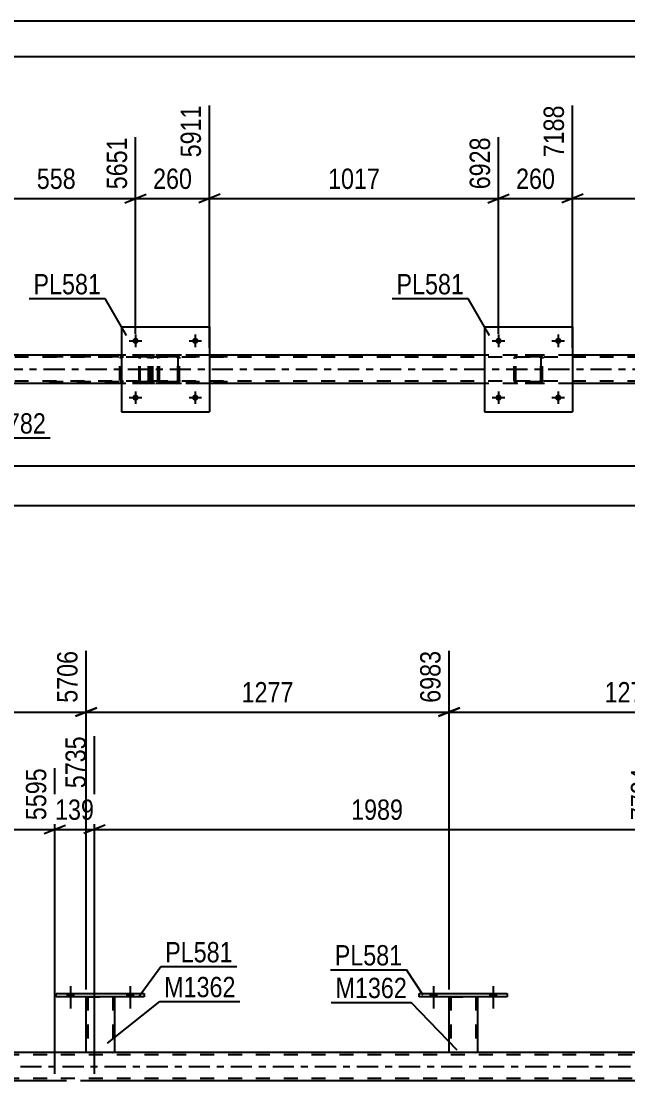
# Model space of a CAD drawing. Header units: millimetres. Extents: x 0 to 841, y 0 to 594.
# Drawn here: x 290.1 to 375.5, y 444.8 to 594 of the extents above; entities that cross this region are included whole.
import ezdxf

# ---------------------------------------------------------------- set-up
doc = ezdxf.new("R2010")
doc.units = ezdxf.units.MM
doc.linetypes.add('DXK_LINE_DOT2', pattern=[3.9198, 1.9599, -1.9599])
doc.linetypes.add('DXK_LINE_DOT3', pattern=[5.9187, 2.979, -0.9799, 0.9799, -0.9799])
doc.styles.add('Arial Narrow', font='ARIALN.TTF', dxfattribs={"height": 0.2})

# ---------------------------------------------------------------- blocks, each defined once
blk = doc.blocks.new('Unknown-283133210-1135')
at = {"color": 5, "linetype": 'Continuous'}
for p, q in [((841, 594), (0, 594)), ((836, 589), (5, 589))]:
    blk.add_line(p, q, dxfattribs=at)
blk = doc.blocks.new('Part-283133210-3733 - 3722')
at = {"color": 7, "linetype": 'DXK_LINE_DOT2'}
for p, q in [((741.94, 546.67), (80.19, 546.67)), ((316.61, 546.99), (304.21, 546.99)), ((367.69, 546.99), (355.29, 546.99)), ((741.94, 543.31), (80.19, 543.31)), ((316.61, 542.99), (304.21, 542.99)), ((367.69, 542.99), (355.29, 542.99))]:
    blk.add_line(p, q, dxfattribs=at)
at = {"color": 2, "linetype": 'Continuous'}
for p, q in [((304.21, 546.99), (283.9, 546.99)), ((355.29, 546.99), (316.61, 546.99)), ((406.37, 546.99), (367.69, 546.99)), ((304.21, 542.99), (283.9, 542.99)), ((355.29, 542.99), (316.61, 542.99)), ((406.37, 542.99), (367.69, 542.99))]:
    blk.add_line(p, q, dxfattribs=at)
at = {"color": 7, "linetype": 'DXK_LINE_DOT3'}
blk.add_line((80.19, 544.99), (741.94, 544.99), dxfattribs=at)
blk = doc.blocks.new('Part-283133210-3830 - 3722')
at = {"color": 2, "linetype": 'Continuous'}
for p, q in [((355.29, 550.98), (355.29, 538.98)), ((355.29, 550.98), (367.69, 550.98)), ((367.69, 550.98), (367.69, 538.98)), ((355.29, 538.98), (367.69, 538.98))]:
    blk.add_line(p, q, dxfattribs=at)
blk = doc.blocks.new('Part-283133210-3776 - 3722')
at = {"color": 2, "linetype": 'Continuous'}
for p, q in [((304.21, 550.98), (304.21, 538.98)), ((304.21, 550.98), (316.61, 550.98)), ((316.61, 550.98), (316.61, 538.98)), ((304.21, 538.98), (316.61, 538.98))]:
    blk.add_line(p, q, dxfattribs=at)
blk = doc.blocks.new('Part-283133210-3777 - 3722')
at = {"color": 7, "linetype": 'DXK_LINE_DOT2'}
for p, q in [((308.41, 546.5), (308.45, 546.69)), ((308.45, 546.69), (308.41, 546.5)), ((308.41, 543.46), (308.41, 546.5)), ((308.41, 543.46), (308.41, 546.5)), ((308.65, 546.5), (308.67, 546.6)), ((308.65, 543.46), (308.65, 546.5)), ((308.65, 543.46), (308.65, 546.5)), ((308.67, 546.6), (308.72, 546.67)), ((308.71, 546.95), (308.89, 546.98)), ((308.89, 546.98), (308.71, 546.95)), ((308.72, 546.67), (308.8, 546.73)), ((308.8, 546.73), (308.89, 546.74)), ((311.93, 546.98), (308.89, 546.98)), ((311.93, 546.74), (308.89, 546.74)), ((311.93, 546.98), (312.12, 546.95)), ((312.12, 546.95), (311.93, 546.98)), ((311.93, 546.74), (312.02, 546.73)), ((312.02, 546.73), (312.1, 546.67)), ((312.1, 546.67), (312.15, 546.6)), ((312.15, 546.6), (312.17, 546.5)), ((312.17, 543.46), (312.17, 546.5)), ((312.17, 546.5), (312.17, 543.46)), ((312.38, 546.69), (312.41, 546.5)), ((312.41, 546.5), (312.38, 546.69)), ((312.41, 543.46), (312.41, 546.5)), ((312.41, 543.46), (312.41, 546.5)), ((308.45, 543.28), (308.41, 543.46)), ((308.41, 543.46), (308.45, 543.28)), ((308.67, 543.37), (308.65, 543.46)), ((308.72, 543.3), (308.67, 543.37)), ((308.8, 543.24), (308.72, 543.3)), ((308.89, 543.22), (308.8, 543.24)), ((311.93, 543.22), (308.89, 543.22)), ((312.02, 543.24), (311.93, 543.22)), ((312.1, 543.3), (312.02, 543.24)), ((312.15, 543.37), (312.1, 543.3)), ((312.17, 543.46), (312.15, 543.37)), ((312.41, 543.46), (312.38, 543.28)), ((312.38, 543.28), (312.41, 543.46)), ((308.89, 542.98), (308.71, 543.02)), ((308.71, 543.02), (308.89, 542.98)), ((311.93, 542.98), (308.89, 542.98)), ((312.12, 543.02), (311.93, 542.98)), ((311.93, 542.98), (312.12, 543.02))]:
    blk.add_line(p, q, dxfattribs=at)
at = {"color": 7, "linetype": 'DXK_LINE_DOT3'}
blk.add_line((310.41, 544.98), (310.41, 544.98), dxfattribs=at)
at = {"color": 7, "linetype": 'DXK_LINE_DOT2'}
for centre, start, end in [((308.89, 546.5), 112.5, 157.5), ((308.89, 546.5), 112.5, 157.5), ((311.93, 546.5), 22.5, 67.5), ((311.93, 546.5), 22.5, 67.5), ((308.89, 543.46), 202.5, 247.5), ((308.89, 543.46), 202.5, 247.5), ((311.93, 543.46), 292.5, 337.5), ((311.93, 543.46), 292.5, 337.5)]:
    blk.add_arc(centre, 0.48, start, end, dxfattribs=at)
blk = doc.blocks.new('Part-283133210-3831 - 3722')
at = {"color": 7, "linetype": 'DXK_LINE_DOT2'}
for p, q in [((359.49, 546.5), (359.53, 546.69)), ((359.53, 546.69), (359.49, 546.5)), ((359.49, 543.46), (359.49, 546.5)), ((359.49, 543.46), (359.49, 546.5)), ((359.73, 546.5), (359.75, 546.6)), ((359.73, 543.46), (359.73, 546.5)), ((359.73, 543.46), (359.73, 546.5)), ((359.75, 546.6), (359.8, 546.67)), ((359.79, 546.95), (359.97, 546.98)), ((359.97, 546.98), (359.79, 546.95)), ((359.8, 546.67), (359.88, 546.73)), ((359.88, 546.73), (359.97, 546.74)), ((363.01, 546.98), (359.97, 546.98)), ((363.01, 546.74), (359.97, 546.74)), ((363.01, 546.98), (363.2, 546.95)), ((363.2, 546.95), (363.01, 546.98)), ((363.01, 546.74), (363.11, 546.73)), ((363.11, 546.73), (363.18, 546.67)), ((363.18, 546.67), (363.23, 546.6)), ((363.23, 546.6), (363.25, 546.5)), ((363.25, 543.46), (363.25, 546.5)), ((363.25, 546.5), (363.25, 543.46)), ((363.46, 546.69), (363.49, 546.5)), ((363.49, 546.5), (363.46, 546.69)), ((363.49, 543.46), (363.49, 546.5)), ((363.49, 543.46), (363.49, 546.5)), ((359.53, 543.28), (359.49, 543.46)), ((359.49, 543.46), (359.53, 543.28)), ((359.75, 543.37), (359.73, 543.46)), ((359.8, 543.3), (359.75, 543.37)), ((359.88, 543.24), (359.8, 543.3)), ((359.97, 543.22), (359.88, 543.24)), ((363.01, 543.22), (359.97, 543.22)), ((363.11, 543.24), (363.01, 543.22)), ((363.18, 543.3), (363.11, 543.24)), ((363.23, 543.37), (363.18, 543.3)), ((363.25, 543.46), (363.23, 543.37)), ((363.49, 543.46), (363.46, 543.28)), ((363.46, 543.28), (363.49, 543.46)), ((359.97, 542.98), (359.79, 543.02)), ((359.79, 543.02), (359.97, 542.98)), ((363.01, 542.98), (359.97, 542.98)), ((363.2, 543.02), (363.01, 542.98)), ((363.01, 542.98), (363.2, 543.02))]:
    blk.add_line(p, q, dxfattribs=at)
at = {"color": 7, "linetype": 'DXK_LINE_DOT3'}
blk.add_line((361.49, 544.98), (361.49, 544.98), dxfattribs=at)
at = {"color": 7, "linetype": 'DXK_LINE_DOT2'}
for centre, start, end in [((359.97, 546.5), 112.5, 157.5), ((359.97, 546.5), 112.5, 157.5), ((363.01, 546.5), 22.5, 67.5), ((363.01, 546.5), 22.5, 67.5), ((359.97, 543.46), 202.5, 247.5), ((359.97, 543.46), 202.5, 247.5), ((363.01, 543.46), 292.5, 337.5), ((363.01, 543.46), 292.5, 337.5)]:
    blk.add_arc(centre, 0.48, start, end, dxfattribs=at)
blk = doc.blocks.new('Part-283133210-3894 - 3722')
at = {"color": 7, "linetype": 'DXK_LINE_DOT2'}
for p, q in [((306.74, 546.69), (306.72, 546.51)), ((306.72, 543.47), (306.72, 546.51)), ((306.8, 546.85), (306.74, 546.69)), ((306.89, 546.95), (306.8, 546.85)), ((306.85, 546.51), (306.86, 546.6)), ((306.85, 543.47), (306.85, 546.51)), ((306.86, 546.6), (306.89, 546.68)), ((306.99, 546.99), (306.89, 546.95)), ((306.89, 546.68), (306.94, 546.73)), ((306.94, 546.73), (306.99, 546.75)), ((319.15, 546.99), (306.99, 546.99)), ((319.15, 546.75), (306.99, 546.75)), ((308.27, 546.75), (308.27, 546.99)), ((309.27, 546.95), (309.08, 546.99)), ((309.08, 546.75), (309.18, 546.73)), ((309.18, 546.73), (309.26, 546.68)), ((309.26, 546.68), (309.31, 546.6)), ((309.31, 546.6), (309.33, 546.51)), ((309.33, 543.47), (309.33, 546.51)), ((309.58, 546.51), (309.55, 546.69)), ((309.58, 543.47), (309.58, 546.51)), ((306.72, 543.47), (306.74, 543.28)), ((306.74, 543.28), (306.8, 543.13)), ((306.86, 543.37), (306.85, 543.47)), ((306.89, 543.3), (306.86, 543.37)), ((306.94, 543.24), (306.89, 543.3)), ((306.99, 543.23), (306.94, 543.24)), ((319.15, 543.23), (306.99, 543.23)), ((308.27, 542.99), (308.27, 543.23)), ((309.18, 543.24), (309.08, 543.23)), ((309.26, 543.3), (309.18, 543.24)), ((309.31, 543.37), (309.26, 543.3)), ((309.33, 543.47), (309.31, 543.37)), ((309.55, 543.28), (309.58, 543.47)), ((306.8, 543.13), (306.89, 543.02)), ((306.89, 543.02), (306.99, 542.99)), ((319.15, 542.99), (306.99, 542.99)), ((309.08, 542.99), (309.27, 543.02))]:
    blk.add_line(p, q, dxfattribs=at)
for centre, start, end in [((309.1, 546.49), 23.8494, 68.8059), ((309.1, 543.48), 291.1941, 336.1506)]:
    blk.add_arc(centre, 0.492, start, end, dxfattribs=at)
blk = doc.blocks.new('Part-283133210-3901 - 3722')
at = {"color": 7, "linetype": 'DXK_LINE_DOT2'}
for p, q in [((307.76, 546.99), (292.77, 546.99)), ((307.76, 546.75), (292.77, 546.75)), ((304.03, 546.59), (304.01, 546.51)), ((304.01, 543.47), (304.01, 546.51)), ((304.05, 546.69), (304.03, 546.59)), ((304.26, 546.51), (304.28, 546.6)), ((304.26, 543.47), (304.26, 546.51)), ((304.28, 546.6), (304.34, 546.68)), ((304.52, 546.99), (304.32, 546.95)), ((304.34, 546.68), (304.42, 546.73)), ((304.42, 546.73), (304.52, 546.75)), ((307.95, 546.95), (307.76, 546.99)), ((307.76, 546.75), (307.85, 546.73)), ((307.85, 546.73), (307.94, 546.68)), ((307.94, 546.68), (307.99, 546.6)), ((307.99, 546.6), (308.01, 546.51)), ((308.01, 543.47), (308.01, 546.51)), ((308.27, 546.51), (308.23, 546.69)), ((308.27, 543.47), (308.27, 546.51)), ((307.76, 543.23), (292.77, 543.23)), ((304.01, 543.47), (304.03, 543.38)), ((304.03, 543.38), (304.05, 543.28)), ((304.28, 543.37), (304.26, 543.47)), ((304.34, 543.3), (304.28, 543.37)), ((304.42, 543.24), (304.34, 543.3)), ((304.52, 543.23), (304.42, 543.24)), ((307.85, 543.24), (307.76, 543.23)), ((307.94, 543.3), (307.85, 543.24)), ((307.99, 543.37), (307.94, 543.3)), ((308.01, 543.47), (307.99, 543.37)), ((308.23, 543.28), (308.27, 543.47)), ((307.76, 542.99), (292.77, 542.99)), ((304.32, 543.02), (304.52, 542.99)), ((307.76, 542.99), (307.95, 543.02))]:
    blk.add_line(p, q, dxfattribs=at)
for centre, start, end in [((304.5, 546.49), 110.7583, 155.68), ((307.77, 546.49), 24.32, 69.2417), ((304.5, 543.49), 204.32, 249.2417), ((307.77, 543.49), 290.7583, 335.68)]:
    blk.add_arc(centre, 0.496, start, end, dxfattribs=at)
blk = doc.blocks.new('Bolt-283133210-3971 - 3722')
at = {"linetype": 'Continuous'}
for points in [[(357.73, 540.99, -1), (356.85, 540.99, -1)], [(366.13, 540.99, -1), (365.25, 540.99, -1)]]:
    blk.add_hatch(color=1, dxfattribs=at).paths.add_polyline_path(points)
at = {"color": 1, "linetype": 'Continuous'}
for p, q in [((357.29, 541.87), (357.29, 540.11)), ((365.69, 541.87), (365.69, 540.11)), ((356.41, 540.99), (358.17, 540.99)), ((364.81, 540.99), (366.57, 540.99))]:
    blk.add_line(p, q, dxfattribs=at)
blk = doc.blocks.new('Bolt-283133210-3972 - 3722')
at = {"linetype": 'Continuous'}
for points in [[(357.73, 548.99, -1), (356.85, 548.99, -1)], [(366.13, 548.99, -1), (365.25, 548.99, -1)]]:
    blk.add_hatch(color=1, dxfattribs=at).paths.add_polyline_path(points)
at = {"color": 1, "linetype": 'Continuous'}
for p, q in [((357.29, 549.87), (357.29, 548.11)), ((365.69, 549.87), (365.69, 548.11)), ((356.41, 548.99), (358.17, 548.99)), ((364.81, 548.99), (366.57, 548.99))]:
    blk.add_line(p, q, dxfattribs=at)
blk = doc.blocks.new('Bolt-283133210-3989 - 3722')
at = {"linetype": 'Continuous'}
for points in [[(306.65, 540.99, -1), (305.77, 540.99, -1)], [(315.05, 540.99, -1), (314.17, 540.99, -1)]]:
    blk.add_hatch(color=1, dxfattribs=at).paths.add_polyline_path(points)
at = {"color": 1, "linetype": 'Continuous'}
for p, q in [((306.21, 541.87), (306.21, 540.11)), ((314.61, 541.87), (314.61, 540.11)), ((305.33, 540.99), (307.09, 540.99)), ((313.73, 540.99), (315.49, 540.99))]:
    blk.add_line(p, q, dxfattribs=at)
blk = doc.blocks.new('Bolt-283133210-3990 - 3722')
at = {"linetype": 'Continuous'}
for points in [[(306.65, 548.99, -1), (305.77, 548.99, -1)], [(315.05, 548.99, -1), (314.17, 548.99, -1)]]:
    blk.add_hatch(color=1, dxfattribs=at).paths.add_polyline_path(points)
at = {"color": 1, "linetype": 'Continuous'}
for p, q in [((306.21, 549.87), (306.21, 548.11)), ((314.61, 549.87), (314.61, 548.11)), ((305.33, 548.99), (307.09, 548.99)), ((313.73, 548.99), (315.49, 548.99))]:
    blk.add_line(p, q, dxfattribs=at)
blk = doc.blocks.new('Part-283133210-2022 - 1918')
at = {"color": 7, "linetype": 'DXK_LINE_DOT2'}
for p, q in [((732.77, 448.46), (71.02, 448.46)), ((303.24, 448.78), (299.24, 448.78)), ((354.32, 448.78), (350.32, 448.78)), ((732.77, 445.1), (71.02, 445.1)), ((300.41, 444.78), (294.84, 444.78))]:
    blk.add_line(p, q, dxfattribs=at)
at = {"color": 2, "linetype": 'Continuous'}
for p, q in [((299.24, 448.78), (252.16, 448.78)), ((350.32, 448.78), (303.24, 448.78)), ((401.4, 448.78), (354.32, 448.78)), ((294.84, 444.78), (215.28, 444.78)), ((379.97, 444.78), (300.41, 444.78))]:
    blk.add_line(p, q, dxfattribs=at)
at = {"color": 7, "linetype": 'DXK_LINE_DOT3'}
blk.add_line((71.02, 446.78), (732.77, 446.78), dxfattribs=at)
blk = doc.blocks.new('Part-283133210-2147 - 1918')
at = {"color": 2, "linetype": 'Continuous'}
for p, q in [((295.04, 456.62), (295.04, 457.1)), ((295.04, 457.1), (307.44, 457.1)), ((307.44, 456.62), (295.04, 456.62)), ((307.44, 457.1), (307.44, 456.62))]:
    blk.add_line(p, q, dxfattribs=at)
blk = doc.blocks.new('Bolt-283133210-1963 - 1918')
at = {"linetype": 'Continuous'}
for points in [[(296.6, 456.62), (297.48, 456.62), (297.48, 457.1), (296.6, 457.1)], [(305, 456.62), (305.88, 456.62), (305.88, 457.1), (305, 457.1)]]:
    blk.add_hatch(color=1, dxfattribs=at).paths.add_polyline_path(points)
at = {"color": 1, "linetype": 'Continuous'}
for p, q in [((297.04, 458.1), (297.04, 454.98)), ((305.44, 458.1), (305.44, 454.98)), ((296.6, 457.1), (296.6, 456.62)), ((297.48, 457.1), (297.48, 456.62)), ((305, 457.1), (305, 456.62)), ((305.88, 457.1), (305.88, 456.62))]:
    blk.add_line(p, q, dxfattribs=at)
blk = doc.blocks.new('Bolt-283133210-1964 - 1918')
at = {"linetype": 'Continuous'}
for points in [[(296.6, 456.62), (297.48, 456.62), (297.48, 457.1), (296.6, 457.1)], [(305, 456.62), (305.88, 456.62), (305.88, 457.1), (305, 457.1)]]:
    blk.add_hatch(color=1, dxfattribs=at).paths.add_polyline_path(points)
at = {"color": 1, "linetype": 'Continuous'}
for p, q in [((297.04, 458.1), (297.04, 454.98)), ((305.44, 458.1), (305.44, 454.98)), ((296.6, 457.1), (296.6, 456.62)), ((297.48, 457.1), (297.48, 456.62)), ((305, 457.1), (305, 456.62)), ((305.88, 457.1), (305.88, 456.62))]:
    blk.add_line(p, q, dxfattribs=at)
blk = doc.blocks.new('Bolt-283133210-1981 - 1918')
at = {"linetype": 'Continuous'}
for points in [[(347.68, 456.62), (348.56, 456.62), (348.56, 457.1), (347.68, 457.1)], [(356.08, 456.62), (356.96, 456.62), (356.96, 457.1), (356.08, 457.1)]]:
    blk.add_hatch(color=1, dxfattribs=at).paths.add_polyline_path(points)
at = {"color": 1, "linetype": 'Continuous'}
for p, q in [((348.12, 458.1), (348.12, 454.98)), ((356.52, 458.1), (356.52, 454.98)), ((347.68, 457.1), (347.68, 456.62)), ((348.56, 457.1), (348.56, 456.62)), ((356.08, 457.1), (356.08, 456.62)), ((356.96, 457.1), (356.96, 456.62))]:
    blk.add_line(p, q, dxfattribs=at)
blk = doc.blocks.new('Bolt-283133210-1982 - 1918')
at = {"linetype": 'Continuous'}
for points in [[(347.68, 456.62), (348.56, 456.62), (348.56, 457.1), (347.68, 457.1)], [(356.08, 456.62), (356.96, 456.62), (356.96, 457.1), (356.08, 457.1)]]:
    blk.add_hatch(color=1, dxfattribs=at).paths.add_polyline_path(points)
at = {"color": 1, "linetype": 'Continuous'}
for p, q in [((348.12, 458.1), (348.12, 454.98)), ((356.52, 458.1), (356.52, 454.98)), ((347.68, 457.1), (347.68, 456.62)), ((348.56, 457.1), (348.56, 456.62)), ((356.08, 457.1), (356.08, 456.62)), ((356.96, 457.1), (356.96, 456.62))]:
    blk.add_line(p, q, dxfattribs=at)
blk = doc.blocks.new('Part-283133210-2152 - 1918')
at = {"color": 7, "linetype": 'DXK_LINE_DOT2'}
for p, q in [((299.24, 456.63), (303.24, 456.63)), ((299.24, 456.62), (299.24, 456.63)), ((299.24, 456.63), (299.24, 456.62)), ((299.48, 456.63), (299.48, 448.78)), ((303, 456.63), (303, 448.78)), ((303.24, 456.63), (303.24, 456.62)), ((303.24, 456.62), (303.24, 456.63)), ((302.98, 448.78), (303, 448.78))]:
    blk.add_line(p, q, dxfattribs=at)
at = {"color": 2, "linetype": 'Continuous'}
for p, q in [((299.24, 448.78), (299.24, 456.62)), ((303.24, 456.62), (303.24, 448.78)), ((303.2, 448.78), (299.24, 448.78)), ((303.24, 448.78), (303.2, 448.78))]:
    blk.add_line(p, q, dxfattribs=at)
blk = doc.blocks.new('Part-283133210-2237 - 1918')
at = {"color": 2, "linetype": 'Continuous'}
for p, q in [((346.12, 456.62), (346.12, 457.1)), ((346.12, 457.1), (358.52, 457.1)), ((358.52, 456.62), (346.12, 456.62)), ((358.52, 457.1), (358.52, 456.62))]:
    blk.add_line(p, q, dxfattribs=at)
blk = doc.blocks.new('Part-283133210-2242 - 1918')
at = {"color": 7, "linetype": 'DXK_LINE_DOT2'}
for p, q in [((350.32, 456.63), (354.32, 456.63)), ((350.32, 456.62), (350.32, 456.63)), ((350.32, 456.63), (350.32, 456.62)), ((350.56, 456.63), (350.56, 448.78)), ((354.08, 456.63), (354.08, 448.78)), ((354.32, 456.63), (354.32, 456.62)), ((354.32, 456.62), (354.32, 456.63)), ((354.06, 448.78), (354.08, 448.78))]:
    blk.add_line(p, q, dxfattribs=at)
at = {"color": 2, "linetype": 'Continuous'}
for p, q in [((350.32, 448.78), (350.32, 456.62)), ((354.32, 456.62), (354.32, 448.78)), ((354.29, 448.78), (350.32, 448.78)), ((354.32, 448.78), (354.29, 448.78))]:
    blk.add_line(p, q, dxfattribs=at)
blk = doc.blocks.new('StraightDimension-283133210-11786 - 3722')
at = {"color": 7, "linetype": 'Continuous'}
for p, q in [((283.9, 547.99), (283.9, 582.15)), ((306.21, 549.99), (306.21, 577.65)), ((285.4, 569.63), (282.4, 568.43)), ((283.9, 569.03), (306.21, 569.03)), ((304.71, 568.43), (307.71, 569.63))]:
    blk.add_line(p, q, dxfattribs=at)
at = {"color": 0}
blk.add_wipeout([(298.4, 569.78), (298.4, 573.98), (291.71, 573.98), (291.71, 569.78)], dxfattribs=at)
at = {"color": 3, "style": 'Arial Narrow'}
blk.add_text('558', height=2.863, dxfattribs=at).set_placement((292.31, 570.38))
at = {"color": 0, "linetype": 'Continuous'}
blk.add_wipeout([(305.61, 578.25), (301.41, 578.25), (301.41, 569.73), (305.61, 569.73)], dxfattribs=at)
at = {"color": 3, "linetype": 'Continuous', "style": 'Arial Narrow'}
blk.add_text('5651', height=2.863, rotation=90.0002, dxfattribs=at).set_placement((305.01, 570.33))
blk = doc.blocks.new('StraightDimension-283133210-11782 - 3722')
at = {"color": 7, "linetype": 'Continuous'}
for p, q in [((367.69, 547.99), (367.69, 582.15)), ((408.37, 549.99), (408.37, 577.65)), ((369.19, 569.63), (366.19, 568.43)), ((367.69, 569.03), (408.37, 569.03)), ((406.87, 568.43), (409.87, 569.63))]:
    blk.add_line(p, q, dxfattribs=at)
at = {"color": 0}
blk.add_wipeout([(392.29, 569.78), (392.29, 573.98), (383.78, 573.98), (383.78, 569.78)], dxfattribs=at)
at = {"color": 3, "style": 'Arial Narrow'}
blk.add_text('1017', height=2.863, dxfattribs=at).set_placement((384.38, 570.38))
at = {"color": 0, "linetype": 'Continuous'}
blk.add_wipeout([(407.77, 578.25), (403.57, 578.25), (403.57, 569.73), (407.77, 569.73)], dxfattribs=at)
at = {"color": 3, "linetype": 'Continuous', "style": 'Arial Narrow'}
blk.add_text('8205', height=2.863, rotation=90.0002, dxfattribs=at).set_placement((407.17, 570.33))
blk = doc.blocks.new('StraightDimension-283133210-4021 - 3722')
at = {"color": 7, "linetype": 'Continuous'}
blk.add_line((79.55, 525.78), (779.7, 525.78), dxfattribs=at)
blk = doc.blocks.new('StraightDimension-283133210-4042 - 3722')
at = {"color": 7, "linetype": 'Continuous'}
blk.add_line((80.19, 531.39), (779.06, 531.39), dxfattribs=at)
blk = doc.blocks.new('StraightDimension-283133210-11783 - 3722')
at = {"color": 7, "linetype": 'Continuous'}
for p, q in [((367.69, 547.99), (367.69, 582.15)), ((357.29, 549.99), (357.29, 577.65)), ((355.79, 568.43), (358.79, 569.63)), ((357.29, 569.03), (367.69, 569.03)), ((369.19, 569.63), (366.19, 568.43))]:
    blk.add_line(p, q, dxfattribs=at)
at = {"color": 0}
blk.add_wipeout([(365.84, 569.78), (365.84, 573.98), (359.15, 573.98), (359.15, 569.78)], dxfattribs=at)
at = {"color": 3, "style": 'Arial Narrow'}
blk.add_text('260', height=2.863, dxfattribs=at).set_placement((359.75, 570.38))
at = {"color": 0, "linetype": 'Continuous'}
blk.add_wipeout([(367.09, 582.75), (362.89, 582.75), (362.89, 574.23), (367.09, 574.23)], dxfattribs=at)
at = {"color": 3, "linetype": 'Continuous', "style": 'Arial Narrow'}
blk.add_text('7188', height=2.863, rotation=90.0002, dxfattribs=at).set_placement((366.49, 574.83))
blk = doc.blocks.new('StraightDimension-283133210-11784 - 3722')
at = {"color": 7, "linetype": 'Continuous'}
for p, q in [((316.61, 547.99), (316.61, 582.15)), ((357.29, 549.99), (357.29, 577.65)), ((318.11, 569.63), (315.11, 568.43)), ((316.61, 569.03), (357.29, 569.03)), ((355.79, 568.43), (358.79, 569.63))]:
    blk.add_line(p, q, dxfattribs=at)
at = {"color": 0}
blk.add_wipeout([(341.21, 569.78), (341.21, 573.98), (332.7, 573.98), (332.7, 569.78)], dxfattribs=at)
at = {"color": 3, "style": 'Arial Narrow'}
blk.add_text('1017', height=2.863, dxfattribs=at).set_placement((333.3, 570.38))
at = {"color": 0, "linetype": 'Continuous'}
blk.add_wipeout([(356.69, 578.25), (352.49, 578.25), (352.49, 569.73), (356.69, 569.73)], dxfattribs=at)
at = {"color": 3, "linetype": 'Continuous', "style": 'Arial Narrow'}
blk.add_text('6928', height=2.863, rotation=90.0002, dxfattribs=at).set_placement((356.09, 570.33))
blk = doc.blocks.new('StraightDimension-283133210-11785 - 3722')
at = {"color": 7, "linetype": 'Continuous'}
for p, q in [((316.61, 547.99), (316.61, 582.15)), ((306.21, 549.99), (306.21, 577.65)), ((304.71, 568.43), (307.71, 569.63)), ((306.21, 569.03), (316.61, 569.03)), ((318.11, 569.63), (315.11, 568.43))]:
    blk.add_line(p, q, dxfattribs=at)
at = {"color": 0}
blk.add_wipeout([(314.75, 569.78), (314.75, 573.98), (308.07, 573.98), (308.07, 569.78)], dxfattribs=at)
at = {"color": 3, "style": 'Arial Narrow'}
blk.add_text('260', height=2.863, dxfattribs=at).set_placement((308.67, 570.38))
at = {"color": 0, "linetype": 'Continuous'}
blk.add_wipeout([(316.01, 582.75), (311.81, 582.75), (311.81, 574.23), (316.01, 574.23)], dxfattribs=at)
at = {"color": 3, "linetype": 'Continuous', "style": 'Arial Narrow'}
blk.add_text('5911', height=2.863, rotation=90.0002, dxfattribs=at).set_placement((315.41, 574.83))
blk = doc.blocks.new('StraightDimension-283133210-3367 - 1918')
at = {"color": 7, "linetype": 'Continuous'}
for p, q in [((299.24, 457.63), (299.24, 505.33)), ((350.32, 457.63), (350.32, 505.33)), ((300.74, 497.32), (297.74, 496.12)), ((348.82, 496.12), (351.82, 497.32)), ((299.24, 496.72), (350.32, 496.72))]:
    blk.add_line(p, q, dxfattribs=at)
at = {"color": 0}
blk.add_wipeout([(329.04, 497.47), (329.04, 501.67), (320.53, 501.67), (320.53, 497.47)], dxfattribs=at)
at = {"color": 3, "style": 'Arial Narrow'}
blk.add_text('1277', height=2.863, dxfattribs=at).set_placement((321.13, 498.07))
at = {"color": 0, "linetype": 'Continuous'}
blk.add_wipeout([(349.72, 505.93), (345.52, 505.93), (345.52, 497.42), (349.72, 497.42)], dxfattribs=at)
at = {"color": 3, "linetype": 'Continuous', "style": 'Arial Narrow'}
blk.add_text('6983', height=2.863, rotation=90.0002, dxfattribs=at).set_placement((349.12, 498.02))
blk = doc.blocks.new('StraightDimension-283133210-3075 - 1918')
at = {"color": 7, "linetype": 'Continuous'}
for p, q in [((215.28, 445.78), (215.28, 493.31)), ((294.84, 445.78), (294.84, 488.81)), ((216.78, 480.79), (213.78, 479.59)), ((293.34, 479.59), (296.34, 480.79)), ((215.28, 480.19), (294.84, 480.19))]:
    blk.add_line(p, q, dxfattribs=at)
at = {"color": 0}
blk.add_wipeout([(259.31, 480.94), (259.31, 485.14), (250.8, 485.14), (250.8, 480.94)], dxfattribs=at)
at = {"color": 3, "style": 'Arial Narrow'}
blk.add_text('1989', height=2.863, dxfattribs=at).set_placement((251.4, 481.54))
at = {"color": 0, "linetype": 'Continuous'}
blk.add_wipeout([(294.24, 489.41), (290.04, 489.41), (290.04, 480.89), (294.24, 480.89)], dxfattribs=at)
at = {"color": 3, "linetype": 'Continuous', "style": 'Arial Narrow'}
blk.add_text('5595', height=2.863, rotation=90.0002, dxfattribs=at).set_placement((293.64, 481.49))
blk = doc.blocks.new('StraightDimension-283133210-3113 - 1918')
at = {"color": 7, "linetype": 'Continuous'}
for p, q in [((300.41, 445.78), (300.41, 493.31)), ((379.97, 445.78), (379.97, 488.81)), ((301.91, 480.79), (298.91, 479.59)), ((378.47, 479.59), (381.47, 480.79)), ((300.41, 480.19), (379.97, 480.19))]:
    blk.add_line(p, q, dxfattribs=at)
at = {"color": 0}
blk.add_wipeout([(344.45, 480.94), (344.45, 485.14), (335.94, 485.14), (335.94, 480.94)], dxfattribs=at)
at = {"color": 3, "style": 'Arial Narrow'}
blk.add_text('1989', height=2.863, dxfattribs=at).set_placement((336.54, 481.54))
at = {"color": 0, "linetype": 'Continuous'}
blk.add_wipeout([(379.37, 489.41), (375.17, 489.41), (375.17, 480.89), (379.37, 480.89)], dxfattribs=at)
at = {"color": 3, "linetype": 'Continuous', "style": 'Arial Narrow'}
blk.add_text('7724', height=2.863, rotation=90.0002, dxfattribs=at).set_placement((378.77, 481.49))
blk = doc.blocks.new('StraightDimension-283133210-3377 - 1918')
at = {"color": 7, "linetype": 'Continuous'}
for p, q in [((350.32, 457.63), (350.32, 505.33)), ((401.4, 457.63), (401.4, 505.33)), ((351.82, 497.32), (348.82, 496.12)), ((399.9, 496.12), (402.9, 497.32)), ((350.32, 496.72), (401.4, 496.72))]:
    blk.add_line(p, q, dxfattribs=at)
at = {"color": 0}
blk.add_wipeout([(380.12, 497.47), (380.12, 501.67), (371.61, 501.67), (371.61, 497.47)], dxfattribs=at)
at = {"color": 3, "style": 'Arial Narrow'}
blk.add_text('1277', height=2.863, dxfattribs=at).set_placement((372.21, 498.07))
at = {"color": 0, "linetype": 'Continuous'}
blk.add_wipeout([(400.8, 505.93), (396.6, 505.93), (396.6, 497.42), (400.8, 497.42)], dxfattribs=at)
at = {"color": 3, "linetype": 'Continuous', "style": 'Arial Narrow'}
blk.add_text('8260', height=2.863, rotation=90.0002, dxfattribs=at).set_placement((400.2, 498.02))
blk = doc.blocks.new('StraightDimension-283133210-3094 - 1918')
at = {"color": 7, "linetype": 'Continuous'}
for p, q in [((300.41, 445.78), (300.41, 493.31)), ((294.84, 445.78), (294.84, 488.81)), ((293.34, 479.59), (296.34, 480.79)), ((301.91, 480.79), (298.91, 479.59)), ((294.84, 480.19), (300.41, 480.19))]:
    blk.add_line(p, q, dxfattribs=at)
at = {"color": 0}
blk.add_wipeout([(300.97, 480.94), (300.97, 485.14), (294.28, 485.14), (294.28, 480.94)], dxfattribs=at)
at = {"color": 3, "style": 'Arial Narrow'}
blk.add_text('139', height=2.863, dxfattribs=at).set_placement((294.88, 481.54))
at = {"color": 0, "linetype": 'Continuous'}
blk.add_wipeout([(299.81, 493.91), (295.61, 493.91), (295.61, 485.39), (299.81, 485.39)], dxfattribs=at)
at = {"color": 3, "linetype": 'Continuous', "style": 'Arial Narrow'}
blk.add_text('5735', height=2.863, rotation=90.0002, dxfattribs=at).set_placement((299.21, 485.99))
blk = doc.blocks.new('StraightDimension-283133210-3357 - 1918')
at = {"color": 7, "linetype": 'Continuous'}
for p, q in [((266.53, 457.63), (266.53, 505.33)), ((299.24, 457.63), (299.24, 505.33)), ((268.03, 497.32), (265.03, 496.12)), ((297.74, 496.12), (300.74, 497.32)), ((266.53, 496.72), (299.24, 496.72))]:
    blk.add_line(p, q, dxfattribs=at)
at = {"color": 0}
blk.add_wipeout([(286.23, 497.47), (286.23, 501.67), (279.54, 501.67), (279.54, 497.47)], dxfattribs=at)
at = {"color": 3, "style": 'Arial Narrow'}
blk.add_text('818', height=2.863, dxfattribs=at).set_placement((280.14, 498.07))
at = {"color": 0, "linetype": 'Continuous'}
blk.add_wipeout([(298.64, 505.93), (294.44, 505.93), (294.44, 497.42), (298.64, 497.42)], dxfattribs=at)
at = {"color": 3, "linetype": 'Continuous', "style": 'Arial Narrow'}
blk.add_text('5706', height=2.863, rotation=90.0002, dxfattribs=at).set_placement((298.04, 498.02))
blk = doc.blocks.new('Mark-283133210-3744 - 3722')
at = {"color": 0}
blk.add_wipeout([(293.6, 535.93), (293.6, 538.93), (284.1, 538.93), (284.1, 535.93)], dxfattribs=at)
blk.add_wipeout([(293.6, 535.93), (293.6, 538.93), (284.1, 538.93), (284.1, 535.93)], dxfattribs=at)
at = {"color": 30, "linetype": 'Continuous'}
for p, q in [((280.42, 539.93), (283.5, 535.33)), ((283.5, 535.33), (294.2, 535.33))]:
    blk.add_line(p, q, dxfattribs=at)
at = {"color": 3, "style": 'Arial Narrow'}
blk.add_text('PL782', height=2.863, dxfattribs=at).set_placement((284.1, 535.93))
blk = doc.blocks.new('Mark-283133210-3772 - 3722')
at = {"color": 0}
blk.add_wipeout([(301.35, 555.54), (301.35, 558.54), (291.85, 558.54), (291.85, 555.54)], dxfattribs=at)
blk.add_wipeout([(301.35, 555.54), (301.35, 558.54), (291.85, 558.54), (291.85, 555.54)], dxfattribs=at)
at = {"color": 30, "linetype": 'Continuous'}
for p in [(291.25, 554.94), (304.95, 549.74)]:
    blk.add_line(p, (301.95, 554.94), dxfattribs=at)
at = {"color": 3, "style": 'Arial Narrow'}
blk.add_text('PL581', height=2.863, dxfattribs=at).set_placement((291.85, 555.54))
blk = doc.blocks.new('Mark-283133210-3826 - 3722')
at = {"color": 0}
blk.add_wipeout([(352.43, 555.54), (352.43, 558.54), (342.93, 558.54), (342.93, 555.54)], dxfattribs=at)
blk.add_wipeout([(352.43, 555.54), (352.43, 558.54), (342.93, 558.54), (342.93, 555.54)], dxfattribs=at)
at = {"color": 30, "linetype": 'Continuous'}
for p in [(342.33, 554.94), (356.03, 549.74)]:
    blk.add_line(p, (353.03, 554.94), dxfattribs=at)
at = {"color": 3, "style": 'Arial Narrow'}
blk.add_text('PL581', height=2.863, dxfattribs=at).set_placement((342.93, 555.54))
blk = doc.blocks.new('Mark-283133210-2143 - 1918')
at = {"color": 0}
blk.add_wipeout([(319.88, 461.47), (319.88, 464.47), (310.38, 464.47), (310.38, 461.47)], dxfattribs=at)
blk.add_wipeout([(319.88, 461.47), (319.88, 464.47), (310.38, 464.47), (310.38, 461.47)], dxfattribs=at)
at = {"color": 30, "linetype": 'Continuous'}
for p, q in [((306.7, 456.72), (309.78, 460.87)), ((309.78, 460.87), (320.48, 460.87))]:
    blk.add_line(p, q, dxfattribs=at)
at = {"color": 3, "style": 'Arial Narrow'}
blk.add_text('PL581', height=2.863, dxfattribs=at).set_placement((310.38, 461.47))
blk = doc.blocks.new('Mark-283133210-2148 - 1918')
at = {"color": 0}
blk.add_wipeout([(320.29, 456.56), (320.29, 459.56), (310.24, 459.56), (310.24, 456.56)], dxfattribs=at)
blk.add_wipeout([(320.29, 456.56), (320.29, 459.56), (310.24, 459.56), (310.24, 456.56)], dxfattribs=at)
at = {"color": 30, "linetype": 'Continuous'}
for p, q in [((302.24, 450.08), (309.64, 455.96)), ((309.64, 455.96), (320.89, 455.96))]:
    blk.add_line(p, q, dxfattribs=at)
at = {"color": 3, "style": 'Arial Narrow'}
blk.add_text('M1362', height=2.863, dxfattribs=at).set_placement((310.24, 456.56))
blk = doc.blocks.new('Mark-283133210-2233 - 1918')
at = {"color": 0}
blk.add_wipeout([(343.74, 461.03), (343.74, 464.03), (334.24, 464.03), (334.24, 461.03)], dxfattribs=at)
blk.add_wipeout([(343.74, 461.03), (343.74, 464.03), (334.24, 464.03), (334.24, 461.03)], dxfattribs=at)
at = {"color": 30, "linetype": 'Continuous'}
for p in [(333.64, 460.43), (346.68, 456.85)]:
    blk.add_line(p, (344.34, 460.43), dxfattribs=at)
at = {"color": 3, "style": 'Arial Narrow'}
blk.add_text('PL581', height=2.863, dxfattribs=at).set_placement((334.24, 461.03))
blk = doc.blocks.new('Mark-283133210-2238 - 1918')
at = {"color": 0}
blk.add_wipeout([(344.4, 456.43), (344.4, 459.43), (334.35, 459.43), (334.35, 456.43)], dxfattribs=at)
blk.add_wipeout([(344.4, 456.43), (344.4, 459.43), (334.35, 459.43), (334.35, 456.43)], dxfattribs=at)
at = {"color": 30, "linetype": 'Continuous'}
for p in [(333.75, 455.83), (351.47, 449.08)]:
    blk.add_line(p, (345, 455.83), dxfattribs=at)
at = {"color": 3, "style": 'Arial Narrow'}
blk.add_text('M1362', height=2.863, dxfattribs=at).set_placement((334.35, 456.43))

msp = doc.modelspace()

# ---------------------------------------------------------------- block references
for name in ['Unknown-283133210-1135', 'Part-283133210-3776 - 3722', 'Part-283133210-3830 - 3722', 'Bolt-283133210-3990 - 3722', 'Bolt-283133210-3972 - 3722', 'Part-283133210-3733 - 3722', 'Part-283133210-3901 - 3722', 'Part-283133210-3894 - 3722', 'Part-283133210-3777 - 3722', 'Part-283133210-3831 - 3722', 'Bolt-283133210-3989 - 3722', 'Bolt-283133210-3971 - 3722', 'Bolt-283133210-1963 - 1918', 'Bolt-283133210-1964 - 1918', 'Bolt-283133210-1981 - 1918', 'Bolt-283133210-1982 - 1918', 'Part-283133210-2147 - 1918', 'Part-283133210-2152 - 1918', 'Part-283133210-2237 - 1918', 'Part-283133210-2242 - 1918', 'Part-283133210-2022 - 1918']:
    msp.add_blockref(name, (0, 0))

# ---------------------------------------------------------------- next in the draw order: block references
for name in ['StraightDimension-283133210-11786 - 3722', 'StraightDimension-283133210-11782 - 3722', 'StraightDimension-283133210-4021 - 3722', 'StraightDimension-283133210-3367 - 1918', 'StraightDimension-283133210-3075 - 1918']:
    msp.add_blockref(name, (0, 0))

# ---------------------------------------------------------------- next in the draw order: block references
for name in ['StraightDimension-283133210-11783 - 3722', 'StraightDimension-283133210-4042 - 3722', 'StraightDimension-283133210-3113 - 1918']:
    msp.add_blockref(name, (0, 0))

# ---------------------------------------------------------------- next in the draw order: block references
for name in ['StraightDimension-283133210-11784 - 3722', 'Mark-283133210-3744 - 3722', 'StraightDimension-283133210-3377 - 1918', 'StraightDimension-283133210-3094 - 1918', 'Mark-283133210-2143 - 1918', 'Mark-283133210-2233 - 1918']:
    msp.add_blockref(name, (0, 0))

# ---------------------------------------------------------------- next in the draw order: block references
for name in ['StraightDimension-283133210-11785 - 3722', 'Mark-283133210-3826 - 3722', 'StraightDimension-283133210-3357 - 1918', 'Mark-283133210-2148 - 1918', 'Mark-283133210-2238 - 1918']:
    msp.add_blockref(name, (0, 0))

# ---------------------------------------------------------------- next in the draw order: block references
msp.add_blockref('Mark-283133210-3772 - 3722', (0, 0))

doc.saveas('drawing.dxf')
